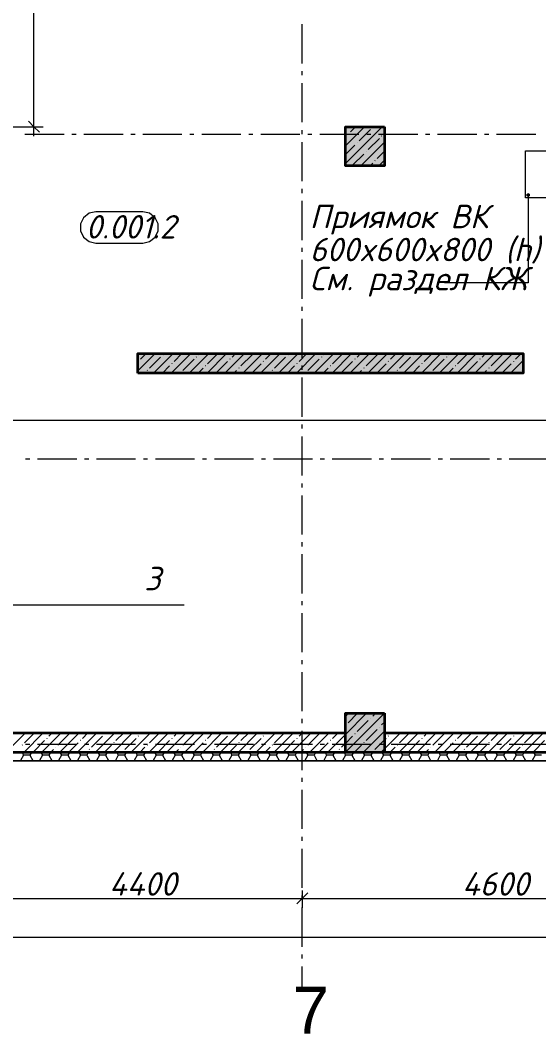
# Model space of a CAD drawing. Header units: millimetres. Extents: x -81576 to 1046824, y -248937 to 691537.
# Drawn here: x 105193 to 111814, y 532225 to 545182 of the extents above; entities that cross this region are included whole.
import ezdxf

# ---------------------------------------------------------------- set-up
doc = ezdxf.new("R2010")
doc.units = ezdxf.units.MM
doc.layers.add('PDF _Геометрия', color=7, linetype='Continuous', true_color=0x1d1d1d)
doc.layers.add('PDF _Сплошная заливка', color=7, linetype='Continuous', true_color=0xffffff)
doc.layers.add('PDF _Текст', color=7, linetype='Continuous')
doc.styles.add('PDF ArialMT', font='arial.ttf')
doc.styles.add('PDF ISOCPEUR Italic', font='isocpeui.ttf')

msp = doc.modelspace()

# ---------------------------------------------------------------- hatches: boundary and pattern name
at = {"layer": 'PDF _Сплошная заливка', "true_color": 0x636466, "transparency": 33554559}
for points in [[(109344.5, 543321.5), (109844.5, 543321.5), (109844.5, 543821.5), (109344.5, 543821.5)], [(111679.3, 542973.1), (111657.7, 542960.6), (111657.7, 542935.6), (111679.3, 542923.1), (111701, 542935.6), (111701, 542960.6)], [(111614.5, 540671.5), (111614.5, 540921.5), (106694.5, 540921.5), (106694.5, 540671.5)], [(109344.5, 535821.5), (109844.5, 535821.5), (109844.5, 536321.5), (109344.5, 536321.5)]]:
    msp.add_hatch(color=251, dxfattribs=at).paths.add_polyline_path(points)

# ---------------------------------------------------------------- linework, layer by layer
at = {"layer": 'PDF _Геометрия', "color": 7, "lineweight": 13}
for points in [[(175144.5, 535711.5), (96494.5, 535711.5), (96384.5, 535711.5), (96384.5, 585471.6), (96384.5, 585581.6), (122494.5, 585581.6), (122604.5, 585581.6), (122604.5, 547331.5), (173334.5, 547331.5)], [(96392.5, 555781.6), (96392.5, 535719.5), (175144.5, 535719.5)]]:
    msp.add_lwpolyline(points, dxfattribs=at)
at = {"layer": 'PDF _Геометрия', "color": 7, "lineweight": 9}
for points in [[(96492.5, 555781.6), (96492.5, 535819.5), (175144.5, 535819.5)], [(96494.5, 555781.6), (96494.5, 535821.5), (175144.5, 535821.5)], [(105366.2, 543701.5), (105366.2, 547091.5)], [(108794.5, 544631.5), (108794.5, 545131.5)], [(108794.5, 544478.6), (108794.5, 544531.5)], [(108794.5, 543878.6), (108794.5, 544378.6)], [(105296.2, 543891.5), (105366.2, 543821.5), (105436.2, 543751.5)], [(104744.5, 543821.5), (105366.2, 543821.5), (105486.2, 543821.5)], [(105752.1, 543721.5), (105252.1, 543721.5)], [(105905, 543721.5), (105852.1, 543721.5)], [(106505, 543721.5), (106005, 543721.5)], [(106657.9, 543721.5), (106605, 543721.5)], [(107257.9, 543721.5), (106757.9, 543721.5)], [(107410.8, 543721.5), (107357.9, 543721.5)], [(108010.8, 543721.5), (107510.8, 543721.5)], [(108163.7, 543721.5), (108110.8, 543721.5)], [(108763.7, 543721.5), (108263.7, 543721.5)], [(108794.5, 543725.6), (108794.5, 543778.6)], [(108916.6, 543721.5), (108863.7, 543721.5)], [(109516.6, 543721.5), (109016.6, 543721.5)], [(109669.6, 543721.5), (109616.6, 543721.5)], [(110269.6, 543721.5), (109769.6, 543721.5)], [(110422.5, 543721.5), (110369.6, 543721.5)], [(111022.5, 543721.5), (110522.5, 543721.5)], [(111175.4, 543721.5), (111122.5, 543721.5)], [(111775.4, 543721.5), (111275.4, 543721.5)], [(108794.5, 543125.6), (108794.5, 543625.6)], [(108794.5, 542972.7), (108794.5, 543025.6)], [(111679.3, 542948.1), (111679.3, 541827.1), (111039.8, 541827.1), (110609, 541827.1)], [(108794.5, 542372.7), (108794.5, 542872.7)], [(108794.5, 542219.8), (108794.5, 542272.7)], [(108794.5, 541619.8), (108794.5, 542119.8)], [(108794.5, 541466.9), (108794.5, 541519.8)], [(108794.5, 540866.9), (108794.5, 541366.9)], [(108794.5, 540714), (108794.5, 540766.9)], [(108794.5, 540114), (108794.5, 540614)], [(108794.5, 539961), (108794.5, 540014)], [(108794.5, 539361), (108794.5, 539861)], [(105313.2, 539571.5), (105260.3, 539571.5)], [(105913.2, 539571.5), (105413.2, 539571.5)], [(106066.1, 539571.5), (106013.2, 539571.5)], [(106666.1, 539571.5), (106166.1, 539571.5)], [(106819, 539571.5), (106766.1, 539571.5)], [(107419, 539571.5), (106919, 539571.5)], [(107571.9, 539571.5), (107519, 539571.5)], [(108171.9, 539571.5), (107671.9, 539571.5)], [(108324.8, 539571.5), (108271.9, 539571.5)], [(108924.9, 539571.5), (108424.9, 539571.5)], [(109077.8, 539571.5), (109024.8, 539571.5)], [(109677.8, 539571.5), (109177.8, 539571.5)], [(109830.7, 539571.5), (109777.8, 539571.5)], [(110430.7, 539571.5), (109930.7, 539571.5)], [(110583.6, 539571.5), (110530.7, 539571.5)], [(111183.6, 539571.5), (110683.6, 539571.5)], [(111336.5, 539571.5), (111283.6, 539571.5)], [(111936.5, 539571.5), (111436.5, 539571.5)], [(108794.5, 539208.1), (108794.5, 539261)], [(108794.5, 538608.1), (108794.5, 539108.1)], [(108794.5, 538455.2), (108794.5, 538508.1)], [(108794.5, 537855.2), (108794.5, 538355.2)], [(108794.5, 537702.3), (108794.5, 537755.2)], [(108794.5, 537102.3), (108794.5, 537602.3)], [(108794.5, 536949.4), (108794.5, 537002.3)], [(108794.5, 536349.4), (108794.5, 536849.4)], [(108794.5, 536196.5), (108794.5, 536249.4)], [(108794.5, 535596.5), (108794.5, 536096.5)], [(105313.2, 535921.5), (105260.3, 535921.5)], [(105913.2, 535921.5), (105413.2, 535921.5)], [(106066.1, 535921.5), (106013.2, 535921.5)], [(106666.1, 535921.5), (106166.1, 535921.5)], [(106819, 535921.5), (106766.1, 535921.5)], [(107419, 535921.5), (106919, 535921.5)], [(107571.9, 535921.5), (107519, 535921.5)], [(108171.9, 535921.5), (107671.9, 535921.5)], [(108324.8, 535921.5), (108271.9, 535921.5)], [(108924.9, 535921.5), (108424.9, 535921.5)], [(109077.8, 535921.5), (109024.8, 535921.5)], [(109677.8, 535921.5), (109177.8, 535921.5)], [(109830.7, 535921.5), (109777.8, 535921.5)], [(110430.7, 535921.5), (109930.7, 535921.5)], [(110583.6, 535921.5), (110530.7, 535921.5)], [(111183.6, 535921.5), (110683.6, 535921.5)], [(111336.5, 535921.5), (111283.6, 535921.5)], [(111936.5, 535921.5), (111436.5, 535921.5)], [(108794.5, 535443.5), (108794.5, 535496.5)], [(108794.5, 534843.5), (108794.5, 535343.5)], [(108794.5, 534690.6), (108794.5, 534743.5)], [(108794.5, 534090.6), (108794.5, 534590.6)], [(108864.5, 534025.5), (108794.5, 533955.5), (108724.5, 533885.5)], [(108794.5, 534054.5), (108794.5, 533955.5), (108794.5, 533835.5)], [(96474.5, 533955.5), (98944.5, 533955.5), (100894.5, 533955.5), (104394.5, 533955.5), (108794.5, 533955.5), (113394.5, 533955.5), (115994.5, 533955.5), (118994.5, 533955.5), (122394.5, 533955.5), (124994.5, 533955.5), (127994.5, 533955.5), (133994.5, 533955.5)], [(108794.5, 533937.7), (108794.5, 533990.6)], [(108794.5, 533337.7), (108794.5, 533837.7)], [(96474.5, 533457.4), (200214.5, 533457.4)], [(108794.5, 533184.8), (108794.5, 533237.7)], [(108794.5, 532820.1), (108794.5, 533084.8)]]:
    msp.add_lwpolyline(points, dxfattribs=at)
at = {"layer": 'PDF _Геометрия', "color": 7, "lineweight": 35}
for points in [[(175144.5, 535821.5), (104369.5, 535821.5), (96744.5, 535821.5), (96494.5, 535821.5), (96494.5, 543571.5), (96494.5, 546721.5), (96494.5, 547221.5), (96494.5, 547271.5), (96494.5, 547771.5), (96494.5, 555781.6)], [(104744.5, 536071.5), (109344.5, 536071.5)], [(109844.5, 536071.5), (113344.5, 536071.5)]]:
    msp.add_lwpolyline(points, dxfattribs=at)
at = {"layer": 'PDF _Геометрия', "lineweight": 9}
for points in [[(109359.4, 543821.5), (109344.5, 543806.6)], [(109587.5, 543821.5), (109344.5, 543578.5)], [(109815.6, 543821.5), (109344.5, 543350.4)], [(109382.3, 543730.5), (109380, 543728.1)], [(109473.4, 543821.5), (109408.5, 543756.6)], [(109665.1, 543785.1), (109522.5, 543642.6)], [(109696, 543816), (109693.6, 543813.6)], [(109844.5, 543736.4), (109836.2, 543728.1)], [(109351.5, 543699.6), (109344.5, 543692.6)], [(109465.5, 543585.5), (109344.5, 543464.5)], [(109496.4, 543616.4), (109494, 543614)], [(109844.5, 543622.3), (109543.7, 543321.5)], [(109779.1, 543671.1), (109636.6, 543528.5)], [(109810, 543701.9), (109807.7, 543699.6)], [(109579.6, 543471.5), (109437, 543328.9)], [(109610.4, 543502.4), (109608.1, 543500)], [(109844.5, 543508.3), (109750.6, 543414.5)], [(109693.6, 543357.4), (109657.7, 543321.5)], [(109724.5, 543388.3), (109722.1, 543385.9)], [(109844.5, 543394.2), (109771.8, 543321.5)], [(106915.6, 540921.5), (106694.5, 540700.4)], [(106801.5, 540921.5), (106728.3, 540848.3)], [(106984.9, 540876.9), (106842.4, 540734.3)], [(107143.7, 540921.5), (106893.7, 540671.5)], [(107015.8, 540907.7), (107013.4, 540905.4)], [(107371.8, 540921.5), (107121.8, 540671.5)], [(107257.7, 540921.5), (107156, 540819.8)], [(107599.9, 540921.5), (107349.9, 540671.5)], [(107443.5, 540879.2), (107441.1, 540876.9)], [(107485.8, 540921.5), (107469.6, 540905.4)], [(107828, 540921.5), (107578, 540671.5)], [(107713.9, 540921.5), (107583.7, 540791.3)], [(108056.1, 540921.5), (107806.1, 540671.5)], [(107942, 540921.5), (107897.3, 540876.9)], [(108153.9, 540905.4), (108011.4, 540762.8)], [(108284.2, 540921.5), (108034.2, 540671.5)], [(108512.3, 540921.5), (108262.3, 540671.5)], [(108398.2, 540921.5), (108325, 540848.3)], [(108581.6, 540876.9), (108439.1, 540734.3)], [(108740.4, 540921.5), (108490.4, 540671.5)], [(108612.5, 540907.7), (108610.1, 540905.4)], [(108968.5, 540921.5), (108718.5, 540671.5)], [(108854.4, 540921.5), (108752.7, 540819.8)], [(109196.6, 540921.5), (108946.6, 540671.5)], [(109040.2, 540879.2), (109037.8, 540876.9)], [(109082.5, 540921.5), (109066.3, 540905.4)], [(109424.7, 540921.5), (109174.7, 540671.5)], [(109310.6, 540921.5), (109180.4, 540791.3)], [(109652.8, 540921.5), (109402.8, 540671.5)], [(109538.7, 540921.5), (109494, 540876.9)], [(109750.6, 540905.4), (109608.1, 540762.8)], [(109880.9, 540921.5), (109630.9, 540671.5)], [(110109, 540921.5), (109859, 540671.5)], [(109994.9, 540921.5), (109921.7, 540848.3)], [(110178.3, 540876.9), (110035.8, 540734.3)], [(110337.1, 540921.5), (110087.1, 540671.5)], [(110209.2, 540907.7), (110206.8, 540905.4)], [(110565.2, 540921.5), (110315.2, 540671.5)], [(110451.1, 540921.5), (110349.4, 540819.8)], [(110793.3, 540921.5), (110543.3, 540671.5)], [(110636.9, 540879.2), (110634.5, 540876.9)], [(110679.2, 540921.5), (110663, 540905.4)], [(111021.4, 540921.5), (110771.3, 540671.5)], [(110907.3, 540921.5), (110777.1, 540791.3)], [(111249.4, 540921.5), (110999.4, 540671.5)], [(111135.4, 540921.5), (111090.7, 540876.9)], [(111347.3, 540905.4), (111204.8, 540762.8)], [(111477.5, 540921.5), (111227.5, 540671.5)], [(111591.6, 540921.5), (111518.4, 540848.3)], [(106702.2, 540822.2), (106699.8, 540819.8)], [(107099, 540762.8), (107007.7, 540671.5)], [(107129.9, 540793.7), (107127.5, 540791.3)], [(107412.6, 540848.3), (107270.1, 540705.8)], [(107526.7, 540734.3), (107463.9, 540671.5)], [(107557.6, 540765.2), (107555.2, 540762.8)], [(107840.3, 540819.8), (107697.7, 540677.3)], [(107871.2, 540850.7), (107868.8, 540848.3)], [(107985.2, 540736.7), (107982.9, 540734.3)], [(108268, 540791.3), (108148.2, 540671.5)], [(108298.9, 540822.2), (108296.5, 540819.8)], [(108695.7, 540762.8), (108604.4, 540671.5)], [(108726.6, 540793.7), (108724.2, 540791.3)], [(109009.3, 540848.3), (108866.8, 540705.8)], [(109123.4, 540734.3), (109060.6, 540671.5)], [(109154.2, 540765.2), (109151.9, 540762.8)], [(109437, 540819.8), (109294.4, 540677.3)], [(109467.9, 540850.7), (109465.5, 540848.3)], [(109581.9, 540736.7), (109579.6, 540734.3)], [(109864.7, 540791.3), (109744.9, 540671.5)], [(109895.6, 540822.2), (109893.2, 540819.8)], [(110292.4, 540762.8), (110201.1, 540671.5)], [(110323.2, 540793.7), (110320.9, 540791.3)], [(110606, 540848.3), (110463.4, 540705.8)], [(110720.1, 540734.3), (110657.3, 540671.5)], [(110750.9, 540765.2), (110748.6, 540762.8)], [(111033.7, 540819.8), (110891.1, 540677.3)], [(111064.6, 540850.7), (111062.2, 540848.3)], [(111178.6, 540736.7), (111176.3, 540734.3)], [(111461.4, 540791.3), (111341.6, 540671.5)], [(111614.5, 540830.4), (111455.6, 540671.5)], [(111492.3, 540822.2), (111489.9, 540819.8)], [(106785.4, 540677.3), (106779.6, 540671.5)], [(106816.2, 540708.2), (106813.9, 540705.8)], [(107243.9, 540679.6), (107241.5, 540677.3)], [(107954.4, 540705.8), (107920.1, 540671.5)], [(108382, 540677.3), (108376.3, 540671.5)], [(108412.9, 540708.2), (108410.6, 540705.8)], [(108840.6, 540679.6), (108838.2, 540677.3)], [(109551, 540705.8), (109516.8, 540671.5)], [(109978.7, 540677.3), (109973, 540671.5)], [(110009.6, 540708.2), (110007.2, 540705.8)], [(110437.3, 540679.6), (110434.9, 540677.3)], [(111147.7, 540705.8), (111113.5, 540671.5)], [(111575.4, 540677.3), (111569.7, 540671.5)], [(111606.3, 540708.2), (111603.9, 540705.8)], [(109614.7, 536321.5), (109344.5, 536051.3), (109114.7, 535821.5)], [(109386.6, 536321.5), (109344.5, 536279.4)], [(109842.8, 536321.5), (109344.5, 535823.2)], [(109500.7, 536321.5), (109380, 536200.8)], [(109636.6, 536229.3), (109494, 536086.8)], [(109667.5, 536260.2), (109665.1, 536257.9)], [(109728.8, 536321.5), (109693.6, 536286.4)], [(109844.5, 536209.1), (109807.7, 536172.3)], [(105259, 536071.5), (105009, 535821.5)], [(105487.1, 536071.5), (105237.1, 535821.5)], [(105373, 536071.5), (105245.7, 535944.2)], [(105715.2, 536071.5), (105465.2, 535821.5)], [(105601.1, 536071.5), (105559.3, 536029.8)], [(105943.3, 536071.5), (105693.3, 535821.5)], [(106171.3, 536071.5), (105921.3, 535821.5)], [(106057.3, 536071.5), (105987, 536001.2)], [(106399.4, 536071.5), (106149.4, 535821.5)], [(106627.5, 536071.5), (106377.5, 535821.5)], [(106513.5, 536071.5), (106414.7, 535972.7)], [(106855.6, 536071.5), (106605.6, 535821.5)], [(106741.6, 536071.5), (106728.3, 536058.3)], [(107083.7, 536071.5), (106833.7, 535821.5)], [(106969.7, 536071.5), (106842.4, 535944.2)], [(107311.8, 536071.5), (107061.8, 535821.5)], [(107197.8, 536071.5), (107156, 536029.8)], [(107539.9, 536071.5), (107289.9, 535821.5)], [(107768, 536071.5), (107518, 535821.5)], [(107654, 536071.5), (107583.7, 536001.2)], [(107996.1, 536071.5), (107746.1, 535821.5)], [(108224.2, 536071.5), (107974.2, 535821.5)], [(108110.2, 536071.5), (108011.4, 535972.7)], [(108452.3, 536071.5), (108202.3, 535821.5)], [(108338.3, 536071.5), (108325, 536058.3)], [(108680.4, 536071.5), (108430.4, 535821.5)], [(108566.4, 536071.5), (108439.1, 535944.2)], [(108908.5, 536071.5), (108658.5, 535821.5)], [(108794.5, 536071.5), (108752.7, 536029.8)], [(109136.6, 536071.5), (108886.6, 535821.5)], [(109250.7, 536071.5), (109180.4, 536001.2)], [(109353.8, 536174.7), (109351.5, 536172.3)], [(109844.5, 536095.1), (109570.9, 535821.5)], [(109750.6, 536115.3), (109608.1, 535972.7)], [(109781.5, 536146.2), (109779.1, 536143.8)], [(110049, 536071.5), (109844.5, 535867), (109799, 535821.5)], [(109935, 536071.5), (109921.7, 536058.3)], [(110277.1, 536071.5), (110027.1, 535821.5)], [(110163.1, 536071.5), (110035.8, 535944.2)], [(110505.2, 536071.5), (110255.2, 535821.5)], [(110391.2, 536071.5), (110349.4, 536029.8)], [(110733.3, 536071.5), (110483.3, 535821.5)], [(110961.4, 536071.5), (110711.4, 535821.5)], [(110847.4, 536071.5), (110777.1, 536001.2)], [(111189.5, 536071.5), (110939.5, 535821.5)], [(111417.6, 536071.5), (111167.6, 535821.5)], [(111303.6, 536071.5), (111204.8, 535972.7)], [(111645.7, 536071.5), (111395.7, 535821.5)], [(111531.7, 536071.5), (111518.4, 536058.3)], [(111873.8, 536071.5), (111623.8, 535821.5)], [(111759.8, 536071.5), (111632.4, 535944.2)], [(105502.3, 535972.7), (105359.7, 535830.2)], [(105533.2, 536003.6), (105530.8, 536001.2)], [(105815.9, 536058.3), (105673.4, 535915.7)], [(105930, 535944.2), (105807.3, 535821.5)], [(105960.9, 535975.1), (105958.5, 535972.7)], [(106243.6, 536029.8), (106101.1, 535887.2)], [(106274.5, 536060.6), (106272.1, 536058.3)], [(106388.5, 535946.6), (106386.2, 535944.2)], [(106671.3, 536001.2), (106528.7, 535858.7)], [(106702.2, 536032.1), (106699.8, 536029.8)], [(107099, 535972.7), (106956.4, 535830.2)], [(107129.9, 536003.6), (107127.5, 536001.2)], [(107412.6, 536058.3), (107270.1, 535915.7)], [(107526.7, 535944.2), (107404, 535821.5)], [(107557.6, 535975.1), (107555.2, 535972.7)], [(107840.3, 536029.8), (107697.7, 535887.2)], [(107871.2, 536060.6), (107868.8, 536058.3)], [(107985.2, 535946.6), (107982.9, 535944.2)], [(108268, 536001.2), (108125.4, 535858.7)], [(108298.9, 536032.1), (108296.5, 536029.8)], [(108695.7, 535972.7), (108553.1, 535830.2)], [(108726.6, 536003.6), (108724.2, 536001.2)], [(109009.3, 536058.3), (108866.8, 535915.7)], [(109123.4, 535944.2), (109000.7, 535821.5)], [(109154.2, 535975.1), (109151.9, 535972.7)], [(109437, 536029.8), (109344.5, 535937.2), (109294.4, 535887.2)], [(109467.9, 536060.6), (109465.5, 536058.3)], [(109581.9, 535946.6), (109579.6, 535944.2)], [(109864.7, 536001.2), (109844.5, 535981), (109722.1, 535858.7)], [(109895.6, 536032.1), (109893.2, 536029.8)], [(110292.4, 535972.7), (110149.8, 535830.2)], [(110323.2, 536003.6), (110320.9, 536001.2)], [(110606, 536058.3), (110463.4, 535915.7)], [(110720.1, 535944.2), (110597.4, 535821.5)], [(110750.9, 535975.1), (110748.6, 535972.7)], [(111033.7, 536029.8), (110891.1, 535887.2)], [(111064.6, 536060.6), (111062.2, 536058.3)], [(111178.6, 535946.6), (111176.3, 535944.2)], [(111461.4, 536001.2), (111318.8, 535858.7)], [(111492.3, 536032.1), (111489.9, 536029.8)], [(111889.1, 535972.7), (111746.5, 535830.2)], [(105335.4, 535819.5), (105315.4, 535785), (105234.8, 535785), (105197, 535719.5)], [(105214.8, 535819.5), (105234.8, 535785)], [(105219.5, 535918.1), (105217.2, 535915.7)], [(105577.3, 535819.5), (105557.4, 535785), (105476.7, 535785), (105438.9, 535719.5)], [(105456.7, 535819.5), (105476.7, 535785)], [(105616.3, 535858.7), (105579.2, 535821.5)], [(105647.2, 535889.6), (105644.9, 535887.2)], [(105819.3, 535819.5), (105799.3, 535785), (105718.6, 535785), (105680.9, 535719.5)], [(105698.7, 535819.5), (105718.6, 535785)], [(105940.6, 535819.5), (105960.6, 535785)], [(106044, 535830.2), (106035.4, 535821.5)], [(106061.2, 535819.5), (106041.2, 535785)], [(106074.9, 535861.1), (106072.5, 535858.7)], [(106182.5, 535819.5), (106202.5, 535785)], [(106357.7, 535915.7), (106263.5, 535821.5)], [(106303.1, 535819.5), (106283.2, 535785)], [(106424.5, 535819.5), (106444.4, 535785)], [(106502.6, 535832.5), (106500.2, 535830.2)], [(106545.1, 535819.5), (106525.1, 535785)], [(106666.4, 535819.5), (106686.4, 535785)], [(106785.4, 535887.2), (106719.7, 535821.5)], [(106787, 535819.5), (106767, 535785)], [(106816.2, 535918.1), (106813.9, 535915.7)], [(106908.4, 535819.5), (106928.3, 535785)], [(107028.9, 535819.5), (107009, 535785)], [(107150.3, 535819.5), (107170.3, 535785)], [(107213, 535858.7), (107175.9, 535821.5)], [(107243.9, 535889.6), (107241.5, 535887.2)], [(107270.9, 535819.5), (107250.9, 535785)], [(107392.2, 535819.5), (107412.2, 535785)], [(107512.8, 535819.5), (107492.8, 535785)], [(107640.7, 535830.2), (107632.1, 535821.5)], [(107634.2, 535819.5), (107654.1, 535785)], [(107671.6, 535861.1), (107669.2, 535858.7)], [(107754.7, 535819.5), (107734.8, 535785)], [(107954.4, 535915.7), (107860.2, 535821.5)], [(107876.1, 535819.5), (107896.1, 535785)], [(107996.7, 535819.5), (107976.7, 535785)], [(108099.3, 535832.5), (108096.9, 535830.2)], [(108118, 535819.5), (108138, 535785)], [(108238.6, 535819.5), (108218.6, 535785)], [(108382, 535887.2), (108316.4, 535821.5)], [(108360, 535819.5), (108379.9, 535785)], [(108412.9, 535918.1), (108410.6, 535915.7)], [(108480.5, 535819.5), (108460.6, 535785)], [(108601.9, 535819.5), (108621.9, 535785)], [(108722.5, 535819.5), (108702.5, 535785)], [(108809.7, 535858.7), (108772.6, 535821.5)], [(108840.6, 535889.6), (108838.2, 535887.2)], [(108843.8, 535819.5), (108863.8, 535785)], [(108964.4, 535819.5), (108944.4, 535785)], [(109085.8, 535819.5), (109105.7, 535785)], [(109206.3, 535819.5), (109186.4, 535785)], [(109237.4, 535830.2), (109228.8, 535821.5)], [(109268.3, 535861.1), (109265.9, 535858.7)], [(109327.7, 535819.5), (109347.7, 535785)], [(109448.3, 535819.5), (109428.3, 535785)], [(109551, 535915.7), (109456.9, 535821.5)], [(109569.6, 535819.5), (109589.6, 535785)], [(109690.2, 535819.5), (109670.2, 535785)], [(109696, 535832.5), (109693.6, 535830.2)], [(109811.6, 535819.5), (109831.5, 535785)], [(109932.1, 535819.5), (109912.2, 535785)], [(109978.7, 535887.2), (109913.1, 535821.5)], [(110009.6, 535918.1), (110007.2, 535915.7)], [(110053.5, 535819.5), (110073.5, 535785)], [(110174.1, 535819.5), (110154.1, 535785)], [(110295.4, 535819.5), (110315.4, 535785)], [(110406.4, 535858.7), (110369.3, 535821.5)], [(110416, 535819.5), (110396.1, 535785)], [(110437.3, 535889.6), (110434.9, 535887.2)], [(110537.4, 535819.5), (110557.3, 535785)], [(110658, 535819.5), (110638, 535785)], [(110779.3, 535819.5), (110799.3, 535785)], [(110834.1, 535830.2), (110825.5, 535821.5)], [(110865, 535861.1), (110862.6, 535858.7)], [(110899.9, 535819.5), (110879.9, 535785)], [(111021.3, 535819.5), (111041.2, 535785)], [(111147.7, 535915.7), (111053.6, 535821.5)], [(111141.8, 535819.5), (111121.9, 535785)], [(111263.2, 535819.5), (111283.2, 535785)], [(111292.7, 535832.5), (111290.3, 535830.2)], [(111383.8, 535819.5), (111363.8, 535785)], [(111505.1, 535819.5), (111525.1, 535785)], [(111575.4, 535887.2), (111509.8, 535821.5)], [(111606.3, 535918.1), (111603.9, 535915.7)], [(111625.7, 535819.5), (111605.7, 535785)], [(111747.1, 535819.5), (111767, 535785)], [(105315.4, 535785), (105353.2, 535719.5)], [(105557.4, 535785), (105595.1, 535719.5)], [(105799.3, 535785), (105837.1, 535719.5)], [(106041.2, 535785), (105960.6, 535785), (105922.8, 535719.5)], [(106041.2, 535785), (106079, 535719.5)], [(106283.2, 535785), (106202.5, 535785), (106164.7, 535719.5)], [(106283.2, 535785), (106320.9, 535719.5)], [(106525.1, 535785), (106444.4, 535785), (106406.7, 535719.5)], [(106525.1, 535785), (106562.9, 535719.5)], [(106767, 535785), (106686.4, 535785), (106648.6, 535719.5)], [(106767, 535785), (106804.8, 535719.5)], [(107009, 535785), (106928.3, 535785), (106890.5, 535719.5)], [(107009, 535785), (107046.7, 535719.5)], [(107250.9, 535785), (107170.3, 535785), (107132.5, 535719.5)], [(107250.9, 535785), (107288.7, 535719.5)], [(107492.8, 535785), (107412.2, 535785), (107374.4, 535719.5)], [(107492.8, 535785), (107530.6, 535719.5)], [(107734.8, 535785), (107654.1, 535785), (107616.4, 535719.5)], [(107734.8, 535785), (107772.5, 535719.5)], [(107976.7, 535785), (107896.1, 535785), (107858.3, 535719.5)], [(107976.7, 535785), (108014.5, 535719.5)], [(108218.6, 535785), (108138, 535785), (108100.2, 535719.5)], [(108218.6, 535785), (108256.4, 535719.5)], [(108460.6, 535785), (108379.9, 535785), (108342.2, 535719.5)], [(108460.6, 535785), (108498.3, 535719.5)], [(108702.5, 535785), (108621.9, 535785), (108584.1, 535719.5)], [(108702.5, 535785), (108740.3, 535719.5)], [(108944.4, 535785), (108863.8, 535785), (108826, 535719.5)], [(108944.4, 535785), (108982.2, 535719.5)], [(109186.4, 535785), (109105.7, 535785), (109068, 535719.5)], [(109186.4, 535785), (109224.2, 535719.5)], [(109428.3, 535785), (109347.7, 535785), (109309.9, 535719.5)], [(109428.3, 535785), (109466.1, 535719.5)], [(109670.3, 535785), (109589.6, 535785), (109551.8, 535719.5)], [(109670.2, 535785), (109708, 535719.5)], [(109912.2, 535785), (109831.5, 535785), (109793.8, 535719.5)], [(109912.2, 535785), (109950, 535719.5)], [(110154.1, 535785), (110073.5, 535785), (110035.7, 535719.5)], [(110154.1, 535785), (110191.9, 535719.5)], [(110315.4, 535785), (110277.6, 535719.5)], [(110396.1, 535785), (110315.4, 535785)], [(110396.1, 535785), (110433.8, 535719.5)], [(110557.3, 535785), (110519.6, 535719.5)], [(110638, 535785), (110557.3, 535785)], [(110638, 535785), (110675.8, 535719.5)], [(110799.3, 535785), (110761.5, 535719.5)], [(110879.9, 535785), (110799.3, 535785)], [(110879.9, 535785), (110917.7, 535719.5)], [(111041.2, 535785), (111003.4, 535719.5)], [(111121.9, 535785), (111041.2, 535785)], [(111121.9, 535785), (111159.6, 535719.5)], [(111283.2, 535785), (111245.4, 535719.5)], [(111363.8, 535785), (111283.2, 535785)], [(111363.8, 535785), (111401.6, 535719.5)], [(111525.1, 535785), (111487.3, 535719.5)], [(111605.7, 535785), (111525.1, 535785)], [(111605.7, 535785), (111643.5, 535719.5)], [(111767, 535785), (111729.2, 535719.5)], [(111847.7, 535785), (111767, 535785)]]:
    msp.add_lwpolyline(points, dxfattribs=at)
at = {"layer": 'PDF _Геометрия', "color": 7, "lineweight": 35}
for points in [[(109844.5, 543821.5), (109844.5, 543321.5), (109344.5, 543321.5), (109344.5, 543821.5)], [(106694.5, 540671.5), (106694.5, 540921.5), (111614.5, 540921.5), (111614.5, 540671.5)], [(109844.5, 536321.5), (109844.5, 535821.5), (109344.5, 535821.5), (109344.5, 536321.5)]]:
    msp.add_lwpolyline(points, close=True, dxfattribs=at)
at = {"layer": 'PDF _Геометрия', "color": 7, "lineweight": 9}
for points in [[(112245.4, 542911.6), (111645.4, 542911.6), (111645.4, 543511.6), (112245.4, 543511.6)], [(112245.4, 542911.6), (111645.4, 542911.6), (111645.4, 543511.6), (112245.4, 543511.6)], [(106757.8, 542733.9), (106157.8, 542733.9), (106071, 542714.1), (106001.4, 542658.6), (105962.8, 542578.4), (105962.8, 542489.4), (106001.4, 542409.2), (106071, 542353.7), (106157.8, 542333.9), (106757.8, 542333.9), (106844.6, 542353.7), (106914.1, 542409.2), (106952.8, 542489.4), (106952.8, 542578.4), (106914.1, 542658.6), (106844.6, 542714.1)]]:
    msp.add_lwpolyline(points, close=True, dxfattribs=at)
at = {"layer": 'PDF _Геометрия', "color": 8, "lineweight": 9, "true_color": 0x808080}
msp.add_lwpolyline([(93287.8, 540069.1), (203118.2, 540069.1)], dxfattribs=at)
at = {"layer": 'PDF _Геометрия', "color": 174, "lineweight": 9, "true_color": 0x0000a0}
msp.add_lwpolyline([(104961.3, 537708.2), (106485.3, 537708.2)], dxfattribs=at)
at = {"layer": 'PDF _Геометрия', "color": 174, "lineweight": 20, "true_color": 0x0000a0}
msp.add_lwpolyline([(106485.3, 537708.3), (107285.2, 537708.3)], dxfattribs=at)

# ---------------------------------------------------------------- texts
at = {"layer": 'PDF _Текст', "attachment_point": 4}
for s, insert, char_height, style in [('Приямок ВК', (108888.5, 542633.4), 300, 'PDF ISOCPEUR Italic'), ('0.001.2', (106028.6, 542541.8), 300, 'PDF ISOCPEUR Italic'), ('600x600x800 (h)', (108888.5, 542236.6), 300, 'PDF ISOCPEUR Italic'), ('См. раздел КЖ', (108888.5, 541839.7), 300, 'PDF ISOCPEUR Italic'), ('3', (106774.9, 538044.1), 300, 'PDF ISOCPEUR Italic'), ('4400', (106326.3, 534140.3), 300, 'PDF ISOCPEUR Italic'), ('4600', (110834, 534140.3), 300, 'PDF ISOCPEUR Italic'), ('7', (108669.6, 532524.7), 600, 'PDF ArialMT')]:
    msp.add_mtext(s, dxfattribs=dict(at, insert=insert, char_height=char_height, style=style))

doc.saveas('drawing.dxf')
